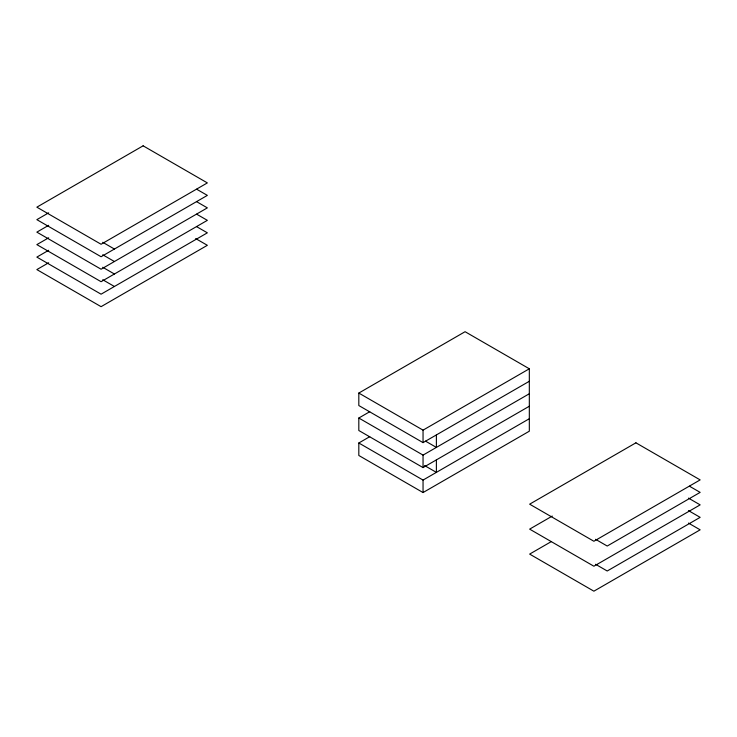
<?xml version="1.0" encoding="UTF-8"?>
<svg xmlns="http://www.w3.org/2000/svg" width="737" height="737" viewBox="0 0 737 737"><rect width="100%" height="100%" fill="white"/><g stroke="black" fill="none" stroke-linecap="round" stroke-linejoin="round"><path stroke-width="1.11" d="M369.744 436.682L358.818 442.992L358.818 455.475L423.047 492.556L423.047 480.073L529.323 418.717M369.744 411.716L358.818 418.026L358.818 430.509L423.047 467.59L423.047 455.107L529.323 393.751M529.323 368.786L465.084 331.705L358.818 393.061L358.818 405.543L423.047 442.624L423.047 430.141L529.323 368.786L529.323 431.2L423.047 492.556M436.387 459.897L436.387 472.38L424.521 465.526M436.387 434.931L436.387 447.414L425.516 441.131M48.66 212.836L36.85 219.654L101.08 256.734L207.355 195.388L196.641 189.206M48.66 225.319L36.85 232.137L101.08 269.217L207.355 207.871L196.641 201.689M48.66 237.802L36.85 244.62L101.08 281.7L207.355 220.345L196.641 214.172M48.66 250.285L36.85 257.102L101.08 294.183L207.355 232.828L196.641 226.655M48.66 262.768L36.85 269.585L101.08 306.666L207.355 245.31L195.674 238.576M423.047 442.624L529.323 381.269M423.047 467.59L529.323 406.234M552.28 516.066L529.645 529.129L593.884 566.219L700.15 504.863L688.469 498.12M551.294 541.603L529.645 554.095L593.884 591.185L700.15 529.829L688.469 523.086M689.445 486.199L700.15 492.38L607.214 546.034L595.533 539.3M688.469 510.603L700.15 517.346L607.214 571L595.533 564.266M102.738 242.298L114.41 249.042M358.818 393.061L423.047 430.141M102.738 254.781L114.41 261.524M102.738 267.264L114.41 274.007M358.818 418.026L423.047 455.107M102.738 279.747L114.41 286.49M358.818 442.992L423.047 480.073M143.116 145.815L36.85 207.171L101.08 244.251L207.355 182.905L143.116 145.815M635.92 442.817L529.645 504.172L593.884 541.253L700.15 479.898L635.92 442.817"/></g></svg>
